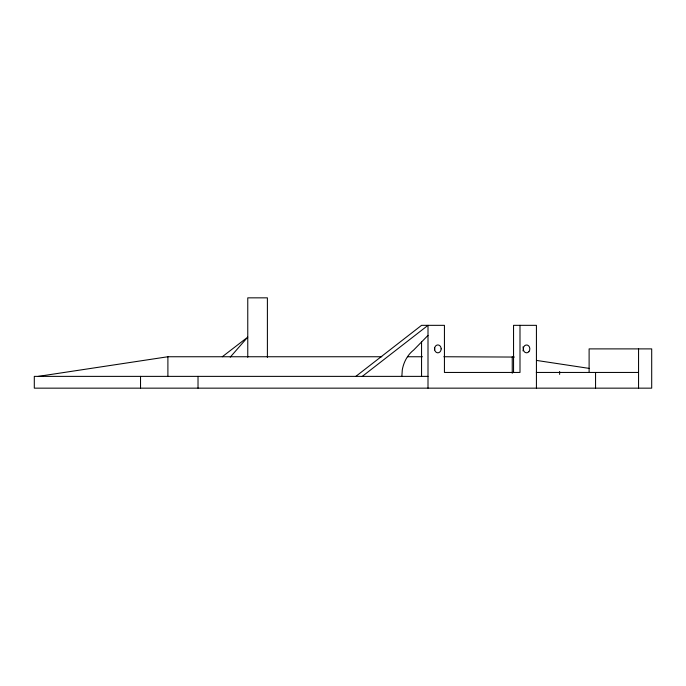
<?xml version="1.0" encoding="UTF-8"?>
<svg xmlns="http://www.w3.org/2000/svg" width="686" height="686" viewBox="0 0 686 686"><rect width="100%" height="100%" fill="white"/><g stroke="black" fill="none" stroke-linecap="round" stroke-linejoin="round"><path stroke-width="1.03" d="M401.867 376.374L402.288 369.857A31.41 26.282 -90 0 1 413.675 350.04L428.004 335.403M230.239 357.14L247.766 337.109L222.298 356.746M355.845 376.374L421.556 325.335L444.434 325.335L444.434 372.447L519.997 372.447L519.997 325.335M362.294 376.374L428.004 325.335L428.004 388.156M38.33 376.374L167.899 356.746L381.776 356.746M407.441 356.746L422.413 356.746M443.799 356.746L514.346 357.063M536.306 372.447L638.555 372.447M428.004 376.374L34.3 376.374L34.3 388.156L651.7 388.156L651.7 348.891L589.111 348.891L589.111 372.447M536.469 360.416L589.145 368.391M638.555 348.891L638.555 388.156M595.559 372.447L595.559 388.156M559.639 371.469L559.639 374.41M536.426 388.156L536.426 325.335L513.548 325.335L513.548 372.447M512.245 356.746L512.245 373.278M421.556 341.705L421.556 376.374M267.394 357.346L267.394 297.844L247.766 297.844L247.766 357.269M198.022 376.374L198.022 388.156M167.899 356.746L167.899 376.374M140.527 376.374L140.527 388.156M522.964 346.927A3.927 3.284 -90 0 1 522.964 350.855M434.581 347.871A3.927 3.284 -90 0 1 434.581 349.903M441.141 348.891L441.029 349.903A3.927 3.284 -90 0 1 436.605 352.518A3.927 3.284 -90 0 1 435.01 346.927L435.533 346.113A3.927 3.284 -90 0 1 439.117 345.264A3.927 3.284 -90 0 1 441.141 348.891M528.889 351.669A3.927 3.284 -90 0 0 527.414 345.101A3.927 3.284 -90 0 0 523.392 349.903A3.927 3.284 -90 0 0 528.889 351.669"/></g></svg>
